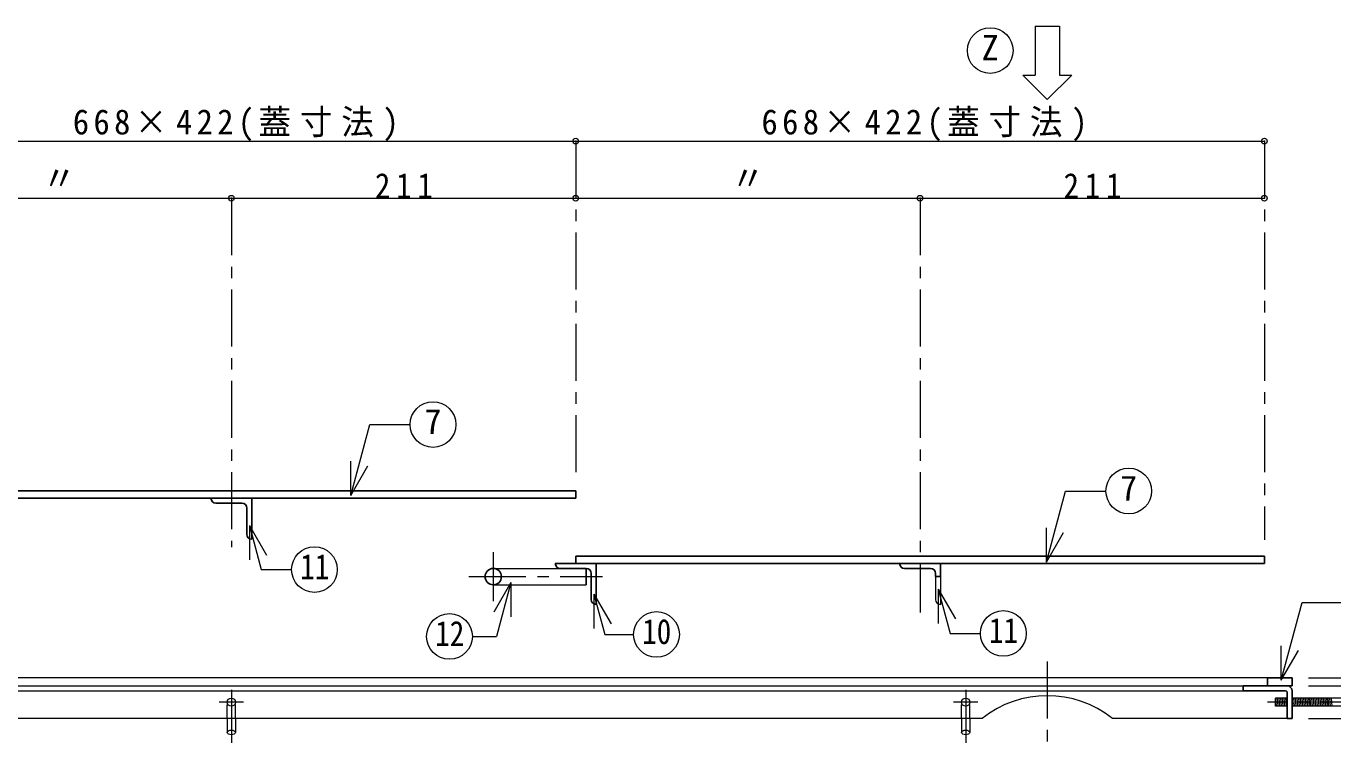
# Model space of a CAD drawing. Units: millimetres at full size, sheet at 1:7; details may follow other scales. Extents: x -1481 to 1354, y -996 to 971.
# Drawn here: x -404 to 397, y -379 to 61 of the extents above; entities that cross this region are included whole.
import ezdxf
from ezdxf.enums import TextEntityAlignment as Align

# ---------------------------------------------------------------- set-up
doc = ezdxf.new("R2010")
doc.units = ezdxf.units.MM
doc.header["$LTSCALE"] = 7
doc.header["$PDMODE"] = 32
doc.header["$PDSIZE"] = 3.5
doc.linetypes.add('CHAIN1', pattern=[8, 5, -1, 1, -1])
doc.linetypes.add('DASHED1', pattern=[1.8, 1.2, -0.6])
doc.layers.add('0-0____1', color=4, linetype='Continuous', lineweight=9)
doc.styles.add('ＭＳ ゴシック', font='')
doc.styles.get('ＭＳ ゴシック').set_extended_font_data('MS Gothic')

msp = doc.modelspace()

# ---------------------------------------------------------------- linework, layer by layer
at = {"layer": '0-0____1'}
for p, q in [((214.458, 60.732), (214.458, 30.732)), ((214.458, 60.732), (229.458, 60.732)), ((229.458, 60.732), (229.458, 30.732)), ((206.958, 30.732), (214.458, 30.732)), ((221.958, 15.732), (206.958, 30.732)), ((221.958, 15.732), (236.958, 30.732)), ((229.458, 30.732), (236.958, 30.732)), ((-489.042, -44.768), (-278.042, -44.768)), ((-278.042, -44.768), (-67.042, -44.768)), ((-67.042, -44.768), (143.958, -44.768)), ((143.958, -44.768), (354.958, -44.768)), ((356.958, -338.768), (-913.042, -338.768)), ((361.856, -351.268), (362.265, -356.268)), ((362.86, -351.268), (363.268, -356.268)), ((363.863, -351.268), (364.271, -356.268)), ((364.866, -351.268), (365.275, -356.268)), ((365.87, -351.268), (366.278, -356.268)), ((366.873, -351.268), (367.281, -356.268)), ((367.876, -351.268), (368.285, -356.268)), ((368.88, -351.268), (368.958, -352.223)), ((371.958, -352.101), (372.298, -356.268)), ((372.893, -351.268), (373.301, -356.268)), ((373.896, -351.268), (374.305, -356.268)), ((374.9, -351.268), (375.308, -356.268)), ((375.903, -351.268), (376.311, -356.268)), ((376.906, -351.268), (377.315, -356.268)), ((377.91, -351.268), (378.318, -356.268)), ((378.913, -351.268), (379.321, -356.268)), ((379.916, -351.268), (380.325, -356.268)), ((380.92, -351.268), (381.328, -356.268)), ((381.923, -351.268), (382.331, -356.268)), ((382.926, -351.268), (383.335, -356.268)), ((383.93, -351.268), (384.338, -356.268)), ((384.933, -351.268), (385.341, -356.268)), ((385.936, -351.268), (386.345, -356.268)), ((386.94, -351.268), (387.348, -356.268)), ((387.943, -351.268), (388.351, -356.268)), ((388.946, -351.268), (389.355, -356.268)), ((389.95, -351.268), (390.358, -356.268)), ((390.953, -351.268), (391.361, -356.268)), ((391.956, -351.268), (392.365, -356.268)), ((392.96, -351.268), (393.368, -356.268)), ((393.963, -351.268), (394.371, -356.268)), ((394.966, -351.268), (395.375, -356.268)), ((395.97, -351.268), (396.378, -356.268)), ((181.958, -363.768), (-925.042, -363.768)), ((-280.542, -363.768), (-280.542, -372.266)), ((-275.542, -363.768), (-275.542, -372.266)), ((169.458, -363.768), (169.458, -372.266)), ((174.458, -363.768), (174.458, -372.266)), ((368.958, -363.768), (261.958, -363.768))]:
    msp.add_line(p, q, dxfattribs=at)
at = {"layer": '0-0____1', "linetype": 'CHAIN1'}
for p, q in [((-67.042, -9.768), (-67.042, -214.268)), ((354.958, -9.768), (354.958, -254.268)), ((-278.042, -44.768), (-278.042, -258.768)), ((143.958, -44.768), (143.958, -298.768)), ((-117.542, -261.768), (-117.542, -291.768)), ((-132.542, -276.768), (-50.542, -276.768)), ((221.958, -328.768), (221.958, -378.7)), ((381.958, -338.768), (551.458, -338.768)), ((381.958, -343.768), (551.458, -343.768)), ((-278.042, -346.268), (-278.042, -378.7)), ((171.958, -346.268), (171.958, -378.7)), ((-270.542, -353.768), (-285.542, -353.768)), ((179.458, -353.768), (164.458, -353.768)), ((424.353, -353.768), (356.856, -353.768)), ((381.958, -363.768), (551.458, -363.768))]:
    msp.add_line(p, q, dxfattribs=at)
at = {"layer": '0-0____1', "color": 7, "lineweight": 18}
for p, q in [((-204.867, -227.081), (-193.197, -183.529)), ((-193.197, -183.529), (-168.464, -183.529)), ((-204.867, -227.081), (-204.867, -206.081)), ((-204.867, -227.081), (-194.367, -208.894)), ((221.456, -267.833), (233.126, -224.28)), ((233.126, -224.28), (257.86, -224.28)), ((-266.951, -245.426), (-256.451, -263.612)), ((-266.951, -245.426), (-266.951, -266.426)), ((221.456, -267.833), (221.456, -246.833)), ((221.456, -267.833), (231.956, -249.646)), ((-117.542, -271.768), (-76.542, -271.768)), ((153.458, -276.768), (153.458, -290.768)), ((156.458, -276.768), (156.458, -293.768)), ((-117.542, -281.768), (-60.542, -281.768)), ((-106.764, -280.323), (-117.264, -298.51)), ((-106.764, -280.323), (-115.644, -313.463)), ((-106.764, -280.323), (-106.764, -301.323)), ((-55.835, -287.541), (-55.835, -308.541)), ((-55.835, -287.541), (-45.335, -305.728)), ((155.145, -284.561), (165.645, -302.747)), ((155.145, -284.561), (155.145, -305.561)), ((365.34, -340.283), (378.129, -292.551)), ((378.129, -292.551), (410.168, -292.551)), ((-130.375, -313.463), (-115.644, -313.463)), ((365.34, -340.283), (365.34, -319.283)), ((365.34, -340.283), (375.84, -322.096)), ((-898.042, -343.768), (341.958, -343.768)), ((-898.042, -346.768), (341.958, -346.768)), ((368.958, -351.268), (361.856, -351.268)), ((361.856, -356.268), (361.856, -351.268)), ((424.353, -351.268), (371.958, -351.268)), ((368.958, -356.268), (361.856, -356.268)), ((424.353, -356.268), (371.958, -356.268))]:
    msp.add_line(p, q, dxfattribs=at)
at = {"layer": '0-0____1', "color": 5, "lineweight": 25}
for p, q in [((-501.542, -228.768), (-67.042, -228.768)), ((-489.042, -224.268), (-67.042, -224.268)), ((-287.542, -231.768), (-271.542, -231.768)), ((-265.542, -228.768), (-265.542, -253.768)), ((-67.042, -224.268), (-67.042, -228.768)), ((-268.542, -250.768), (-268.542, -234.768)), ((-79.542, -268.768), (354.958, -268.768)), ((-76.542, -271.768), (-60.542, -271.768)), ((-67.042, -264.268), (-67.042, -268.768)), ((-67.042, -264.268), (354.958, -264.268)), ((-60.542, -281.768), (-60.542, -271.768)), ((-54.542, -268.768), (-54.542, -293.768)), ((134.458, -271.768), (150.458, -271.768)), ((156.458, -268.768), (156.458, -276.768)), ((354.958, -264.268), (354.958, -268.768)), ((-57.542, -290.768), (-57.542, -274.768)), ((153.458, -276.768), (153.458, -274.768)), ((153.458, -276.768), (156.458, -276.768)), ((341.958, -343.768), (371.958, -343.768)), ((341.958, -343.768), (341.958, -346.768)), ((371.958, -338.768), (356.958, -338.768)), ((356.958, -343.768), (356.958, -338.768)), ((371.958, -343.768), (371.958, -338.768)), ((341.958, -346.768), (367.958, -346.768)), ((368.958, -347.768), (368.958, -363.768)), ((371.958, -346.768), (371.958, -363.768)), ((371.958, -363.768), (368.958, -363.768))]:
    msp.add_line(p, q, dxfattribs=at)
at = {"layer": '0-0____1', "linetype": 'DASHED1'}
for p, q in [((-280.542, -363.768), (-280.542, -353.768)), ((-275.542, -363.768), (-275.542, -353.768)), ((169.458, -363.768), (169.458, -353.768)), ((174.458, -363.768), (174.458, -353.768))]:
    msp.add_line(p, q, dxfattribs=at)
at = {"layer": '0-0____1'}
msp.add_lwpolyline([(-489.042, -9.768), (-67.042, -9.768), (354.958, -9.768)], dxfattribs=at)
at = {"layer": '0-0____1', "color": 7, "lineweight": 18}
for points in [[(-266.951, -245.426), (-259.707, -272.459), (-241.105, -272.459)], [(-55.835, -287.541), (-49.214, -312.25), (-31.525, -312.25)], [(155.145, -284.561), (162.388, -311.594), (180.991, -311.594)]]:
    msp.add_lwpolyline(points, dxfattribs=at)
for centre in [(186.958, 45.732), (-154.464, -183.529), (271.86, -224.28), (-227.105, -272.459), (-144.375, -313.463), (-17.525, -312.25), (194.991, -311.594)]:
    msp.add_circle(centre, 14, dxfattribs=at)
at = {"layer": '0-0____1', "color": 5, "lineweight": 25}
msp.add_circle((-117.542, -276.768), 5, dxfattribs=at)
at = {"layer": '0-0____1'}
for centre in [(-278.042, -353.768), (171.958, -353.768)]:
    msp.add_circle(centre, 2.5, dxfattribs=at)
at = {"layer": '0-0____1', "color": 5, "lineweight": 25}
for centre, radius, start, end in [((-287.542, -228.768), 3, 180, 270), ((-271.542, -234.768), 3, 0, 90), ((-265.542, -250.768), 3, 180, 270), ((-76.542, -268.768), 3, 180, 270), ((-60.542, -274.768), 3, 0, 90), ((134.458, -268.768), 3, 180, 270), ((150.458, -274.768), 3, 0, 90), ((-54.542, -290.768), 3, 180, 270), ((368.958, -346.768), 3, 0, 90), ((367.958, -347.768), 1, 0, 90)]:
    msp.add_arc(centre, radius, start, end, dxfattribs=at)
at = {"layer": '0-0____1', "color": 7, "lineweight": 18}
msp.add_arc((156.458, -290.768), 3, 180, 270, dxfattribs=at)
at = {"layer": '0-0____1'}
msp.add_arc((221.958, -413.911), 64.143, 51.41991, 128.58009, dxfattribs=at)
for centre in [(-278.042, -372.256), (171.958, -372.256)]:
    msp.add_ellipse(centre, major_axis=(2.5, 0), ratio=0.57, dxfattribs=at)
for p in [(-67.042, -9.768), (354.958, -9.768), (-278.042, -44.768), (-67.042, -44.768), (143.958, -44.768), (354.958, -44.768)]:
    msp.add_point(p, dxfattribs=at)

# ---------------------------------------------------------------- texts
at = {"layer": '0-0____1', "color": 7, "style": 'ＭＳ ゴシック'}
for s, p in [('Z', (181.708, 35.232)), ('〃', (-394.042, -44.768)), ('〃', (27.958, -44.768)), ('7', (-159.714, -194.029)), ('7', (266.61, -234.78))]:
    msp.add_text(s, height=15.4, dxfattribs=at).set_placement(p, align=Align.BOTTOM_LEFT)
at = {"layer": '0-0____1', "color": 7, "style": 'ＭＳ ゴシック', "width": 0.85}
for s, p in [('11', (-235.855, -282.959)), ('12', (-153.125, -323.963)), ('10', (-26.275, -322.75)), ('11', (186.241, -322.094))]:
    msp.add_text(s, height=15.4, dxfattribs=at).set_placement(p, align=Align.BOTTOM_LEFT)
at = {"layer": '0-0____1', "color": 7, "char_height": 15.4, "attachment_point": 7, "style": 'ＭＳ ゴシック'}
for s, insert in [('\\T1.27;\\W0.95;668×422(蓋寸法)', (-375.167, -9.768)), ('\\T1.27;\\W0.95;668×422(蓋寸法)', (46.833, -9.768)), ('\\T1.38;\\W0.9;211', (-190.042, -44.768)), ('\\T1.38;\\W0.9;211', (231.958, -44.768))]:
    msp.add_mtext(s, dxfattribs=dict(at, insert=insert))

doc.saveas('drawing.dxf')
